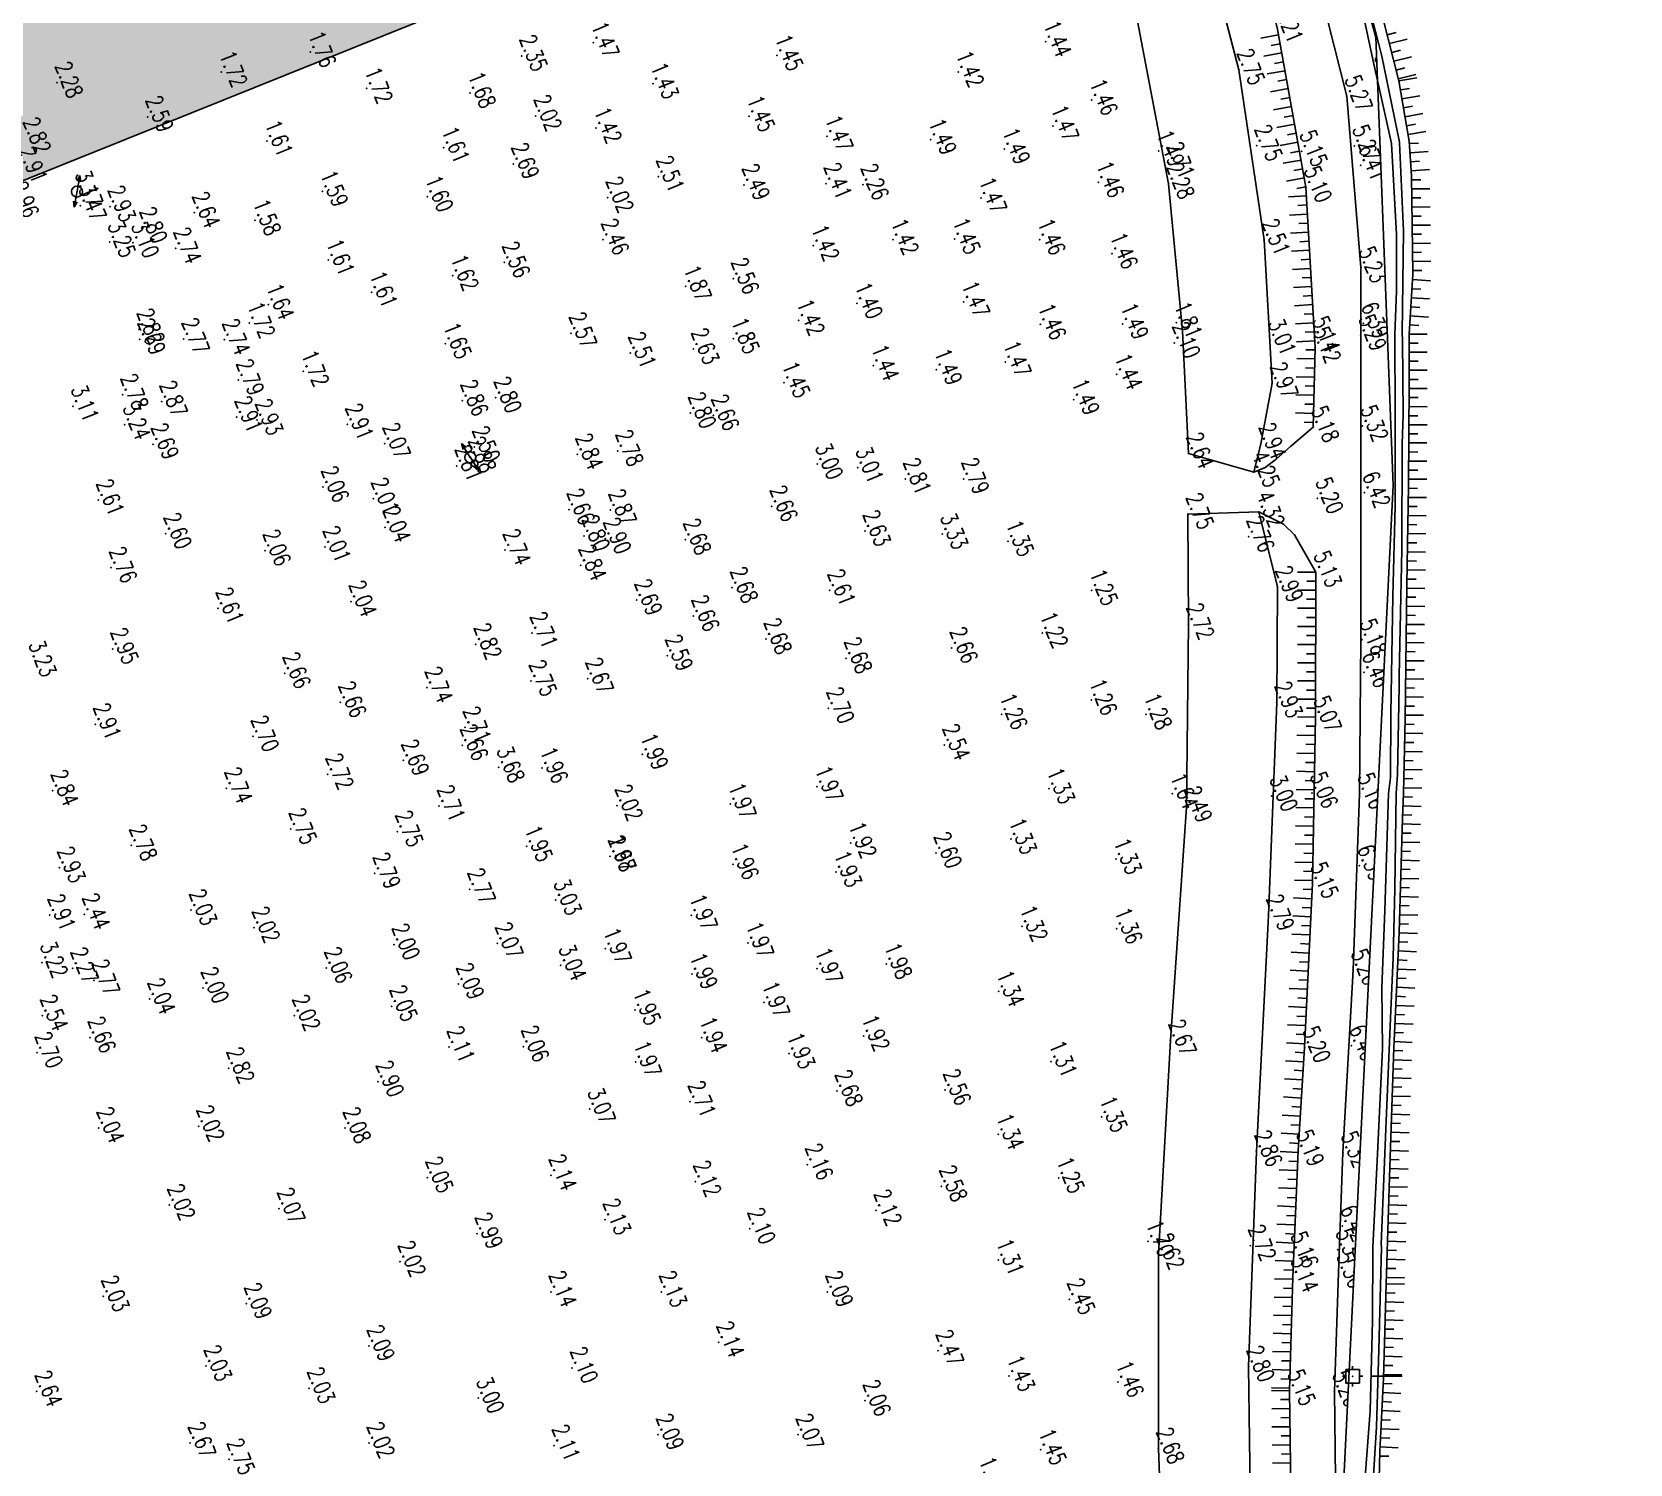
# Model space of a CAD drawing. Header units: millimetres. Extents: x 405522 to 410309, y 2303080 to 2310223.
# Drawn here: x 407305 to 407481.1, y 2306635.5 to 2306793.3 of the extents above; entities that cross this region are included whole.
import ezdxf
from ezdxf.enums import TextEntityAlignment as Align
from ezdxf.xclip import XClip

# ---------------------------------------------------------------- set-up
doc = ezdxf.new("R2010")
doc.units = ezdxf.units.MM
doc.header["$LTSCALE"] = 10
doc.header["$MEASUREMENT"] = 0
doc.header["$XCLIPFRAME"] = 0
doc.layers.get('0').update_dxf_attribs({"linetype": 'CONTINUOUS'})
for name, color, linetype in [('10', 3, 'CONTINUOUS'), ('caodo', 7, 'CONTINUOUS'), ('De', 5, 'CONTINUOUS'), ('Hatch', 8, 'CONTINUOUS'), ('w', 8, 'CONTINUOUS')]:
    doc.layers.add(name, color=color, linetype=linetype)
doc.styles.add('txt', font='romans.shx', dxfattribs={"height": 0.2})

# ---------------------------------------------------------------- blocks, each defined once
blk = doc.blocks.new('20')
at = {"layer": 'caodo', "color": 8, "linetype": 'Continuous'}
for p in [(-271.92, -517.41, -0.56), (-248.62, -517.82, 0.03), (-240.72, -516.38, -0.85), (-220.45, -517.78, -0.87), (-190.85, -516.27, -0.88), (-281.71, -519.59, -0.6), (-200.49, -519.6, -0.9), (-169.54, -519.35, 0.43), (-299.83, -520.77, -0.04), (-265.68, -521.4, -0.6), (-234.15, -520.89, -0.89), (-154.46, -519.71, 4.1), (-254.32, -521.9, -0.64), (-185.76, -522.69, -0.86), (-157.66, -522.28, 2.95), (-289.84, -524.54, 0.27), (-247.05, -524.43, -0.3), (-223.55, -524.5, -0.87), (-240.42, -525.78, -0.9), (-214.94, -526.68, -0.85), (-190.04, -525.56, -0.85), (-276.7, -527.22, -0.71), (-257.21, -527.94, -0.71), (-203.51, -527.04, -0.83), (-195.4, -528.08, -0.83), (-178.4, -528.32, -0.83), (-167.6, -527.73, 0.43), (-162.63, -528.33, 2.83), (-156.81, -527.74, 2.95), (-249.52, -529.72, 0.37), (-177.28, -529.63, 0.39), (-156.13, -529.88, 4.09), (-233.55, -531.14, 0.19), (-215.07, -531.91, 0.09), (-211, -532.02, -0.06), (-185.05, -531.75, -0.86), (-177.3, -531.91, -0.04), (-297.63, -532.78, 0.85), (-270.59, -532.76, -0.73), (-259.01, -533.33, -0.72), (-239.12, -533.44, -0.3), (-224.1, -532.04, 0.17), (-197.99, -533.5, -0.85), (-162.15, -532.29, 2.78), (-297.25, -534.34, 1.15), (-294.01, -534.43, 0.61), (-284.71, -535.11, 0.32), (-290.52, -536.79, 0.48), (-278, -535.93, -0.74), (-294.02, -538.35, 0.93), (-291.44, -538.4, 0.78), (-286.77, -539.04, 0.42), (-239.63, -538.07, 0.14), (-216.45, -538.75, -0.9), (-207.69, -538.08, -0.9), (-200.89, -537.99, -0.87), (-191.52, -538.08, -0.86), (-166.77, -538.1, 0.19), (-269.91, -540.33, -0.71), (-250.54, -540.59, 0.24), (-183.54, -539.6, -0.86), (-256.21, -542.03, -0.7), (-225.29, -542.39, 0.24), (-156.1, -541.16, 2.91), (-265.16, -543.87, -0.71), (-230.53, -543.2, -0.45), (-276.53, -545.22, -0.68), (-211.66, -545.1, -0.92), (-199.88, -544.95, -0.85), (-278.64, -547.25, -0.6), (-218.06, -546.96, -0.9), (-191.45, -547.42, -0.86), (-182.36, -547.37, -0.83), (-176.45, -547.23, -0.51), (-155.83, -547.28, 4.07), (-290.81, -547.97, 0.5), (-290.72, -549.06, 0.37), (-285.87, -549.02, 0.45), (-281.39, -549.11, 0.42), (-257.01, -549.52, -0.67), (-243.17, -548.38, 0.25), (-225.26, -548.97, -0.47), (-176.66, -549.45, -0.22), (-166.1, -549.13, 0.69), (-161.22, -548.84, 2.82), (-156.13, -548.64, 2.97), (-236.63, -550.56, 0.19), (-229.69, -550.14, 0.31), (-161.14, -549.99, 2.8), (-272.69, -552.59, -0.6), (-209.85, -551.95, -0.88), (-202.89, -552.4, -0.83), (-195.29, -551.54, -0.85), (-183.01, -552.93, -0.88), (-279.85, -553.55, 0.47), (-219.68, -553.83, -0.87), (-165.88, -553.9, 0.65), (-298.08, -556.43, 0.79), (-292.61, -555.17, 0.46), (-288.3, -555.93, 0.55), (-255.14, -555.83, 0.54), (-251.46, -555.49, 0.48), (-187.75, -555.72, -0.83), (-292.36, -558.45, 0.92), (-280.02, -557.63, 0.59), (-277.77, -557.94, 0.61), (-267.82, -558.44, 0.59), (-230.03, -557.19, 0.48), (-227.48, -557.44, 0.34), (-161.35, -558.72, 2.86), (-155.93, -558.62, 3), (-289.25, -560.61, 0.37), (-263.71, -560.56, -0.25), (-253.83, -560.93, 0.18), (-242.46, -561.74, 0.52), (-238.03, -561.35, 0.46), (-175.11, -561.63, 0.32), (-167.13, -560.58, 0.62), (-255.76, -563, 0.49), (-254.27, -562.07, 0.56), (-216.03, -562.81, 0.68), (-211.58, -563.21, 0.69), (-167.89, -563.68, 1.93), (-270.5, -565.34, -0.26), (-206.32, -564.45, 0.49), (-199.9, -564.43, 0.47), (-295.28, -566.78, 0.29), (-264.98, -566.62, -0.31), (-160.88, -566.59, 2.88), (-155.7, -565.94, 4.1), (-243.41, -567.81, 0.34), (-238.82, -567.88, 0.55), (-221.04, -567.47, 0.34), (-175.16, -568.31, 0.43), (-167.36, -568.08, 2), (-287.85, -570.48, 0.28), (-263.69, -569.77, -0.28), (-241.74, -570.73, 0.48), (-210.78, -570.19, 0.31), (-202.25, -570.52, 1.01), (-276.91, -572.33, -0.26), (-270.3, -571.94, -0.31), (-250.45, -572.27, 0.42), (-239.39, -571.01, 0.58), (-230.57, -571.12, 0.36), (-194.99, -571.3, -0.97), (-168.47, -570.82, 0.44), (-293.87, -574.23, 0.44), (-242.1, -573.97, 0.52), (-161.07, -574.7, 2.81), (-235.95, -577.79, 0.37), (-225.41, -576.44, 0.36), (-214.66, -576.71, 0.29), (-185.76, -576.7, -1.07), (-165.3, -576.34, 0.67), (-282.1, -578.71, 0.29), (-267.44, -577.95, -0.28), (-229.67, -579.56, 0.34), (-175.11, -580.45, 0.4), (-253.67, -582.65, 0.5), (-247.47, -581.41, 0.39), (-221.69, -582.09, 0.36), (-201.19, -583.07, 0.34), (-191.23, -581.42, -1.1), (-155.99, -582.17, 2.86), (-293.71, -583.17, 0.63), (-232.57, -583.91, 0.27), (-212.84, -584.2, 0.36), (-274.73, -585.85, 0.34), (-241.35, -586.45, 0.35), (-155.75, -585.76, 4.14), (-259.06, -587.44, 0.42), (-247.58, -586.71, 0.43), (-268.59, -589.06, 0.34), (-214.79, -589.71, 0.38), (-185.82, -588.79, -1.06), (-165.38, -589.08, 0.61), (-295.61, -591.47, 0.59), (-254.85, -591.82, 0.39), (-195.71, -590.38, -1.06), (-179.78, -590.38, -1.04), (-161.1, -590.68, 2.75), (-278.22, -592.82, 0.38), (-255.17, -593.79, 0.34), (-235.3, -594.79, -0.33), (-202, -593.76, 0.22), (-269.99, -597, 0.4), (-261.65, -595.46, 0.37), (-251.14, -596.22, 1.36), (-246.36, -596.3, -0.36), (-300.3, -598.8, 0.52), (-281.15, -598.53, 0.42), (-216.04, -598.37, -0.35), (-190.48, -598.58, -0.99), (-257.71, -600.49, 0.39), (-238.1, -600.43, -0.3), (-225.61, -600.25, -0.35), (-176.88, -599.14, -0.68), (-175.32, -600.61, 0.17), (-165.92, -599.39, 0.68), (-161.48, -599.05, 2.74), (-156.24, -599.14, 2.84), (-274.06, -603.03, 0.43), (-262.31, -603.3, 0.43), (-194.68, -604.13, -0.99), (-291.64, -604.83, 0.46), (-248.05, -604.94, -0.37), (-212.33, -604.56, -0.4), (-202.94, -605.66, 0.28), (-299.57, -607.27, 0.61), (-238.86, -606.03, -0.35), (-238.86, -606.03, 0.36), (-225.33, -606.91, -0.36), (-213.97, -607.75, -0.39), (-183.11, -606.34, -0.99), (-156.26, -607.05, 4.07), (-264.8, -607.92, 0.47), (-161.43, -608.98, 2.83), (-254.36, -609.65, 0.45), (-244.86, -610.85, 0.71), (-300.64, -612.51, 0.59), (-296.83, -612.42, 0.12), (-285.05, -611.96, -0.29), (-229.89, -612.52, -0.35), (-166.29, -612.54, 0.47), (-278.11, -613.88, -0.3), (-193.47, -613.75, -1), (-183.02, -613.99, -0.96), (-262.69, -615.75, -0.32), (-251.31, -615.62, -0.25), (-239.37, -616.22, -0.35), (-223.66, -615.57, -0.35), (-301.48, -617.73, 0.9), (-270.14, -618.33, -0.26), (-244.3, -618.05, 0.72), (-208.41, -617.88, -0.34), (-298.12, -618.37, -0.05), (-295.77, -619.7, 0.45), (-255.6, -620.1, -0.23), (-229.85, -618.99, -0.33), (-216.06, -618.41, -0.35), (-156.96, -618.55, 2.94), (-289.63, -621.76, -0.28), (-283.74, -620.54, -0.32), (-196.03, -620.92, -0.98), (-301.47, -623.59, 0.22), (-273.67, -623.59, -0.3), (-262.95, -622.54, -0.27), (-236.13, -622.96, -0.37), (-221.9, -622.13, -0.35), (-296.21, -626, 0.34), (-256.63, -627.05, -0.21), (-248.43, -626.99, -0.26), (-228.78, -626.02, -0.38), (-210.9, -625.82, -0.4), (-177.09, -626.33, 0.35), (-162.3, -627.08, 2.88), (-157.16, -626.91, 4.08), (-302.05, -627.68, 0.38), (-236.04, -628.68, -0.35), (-219.13, -627.76, -0.39), (-190.24, -628.66, -1.01), (-280.92, -629.38, 0.5), (-264.44, -630.85, 0.58), (-213.85, -631.88, 0.36), (-201.93, -631.79, 0.24), (-241.13, -633.86, 0.75), (-230.05, -633.08, 0.39), (-295.24, -635.96, -0.28), (-284.23, -635.78, -0.3), (-184.68, -634.76, -0.97), (-268.08, -635.98, -0.24), (-196.07, -636.68, -0.98), (-167.61, -638.54, 0.54), (-163, -638.49, 2.87), (-158.07, -638.65, 3), (-245.39, -641.18, -0.18), (-217.13, -639.99, -0.16), (-259, -641.43, -0.27), (-229.46, -641.87, -0.2), (-202.34, -642.39, 0.26), (-189.42, -641.48, -1.07), (-287.45, -644.45, -0.3), (-275.35, -644.85, -0.25), (-239.43, -646.06, -0.19), (-209.56, -645.05, -0.2), (-253.54, -647.6, 0.67), (-223.48, -647.07, -0.22), (-158.15, -646.78, 4.1), (-179.55, -648.45, -0.62), (-178.39, -649.88, 0.3), (-168.29, -648.93, 0.4), (-163.63, -649.7, 2.84), (-158.65, -649.37, 2.99), (-262.03, -650.7, -0.3), (-196.07, -650.5, -1.01), (-163.61, -652.39, 2.82), (-158.55, -651.94, 2.98), (-294.72, -654.53, -0.29), (-278.98, -655.34, -0.23), (-245.39, -654.02, -0.18), (-233.23, -654.02, -0.19), (-214.9, -654.02, -0.23), (-188.25, -654.84, 0.13), (-265.45, -659.98, -0.23), (-226.91, -659.58, -0.18), (-202.73, -660.51, 0.15), (-283.42, -662.2, -0.29), (-243.05, -662.4, -0.22), (-168.47, -662.26, 0.48), (-194.89, -663.31, -0.89), (-182.87, -663.95, -0.86), (-302.06, -665, 0.32), (-272.04, -664.64, -0.29), (-253.4, -665.72, 0.68), (-163.95, -664.88, 2.83), (-159.02, -665.01, 2.94), (-210.77, -666.03, -0.26), (-285.17, -670.67, 0.35), (-265.45, -670.67, -0.3), (-245.04, -670.96, -0.21), (-233.57, -669.76, -0.23), (-218.16, -669.76, -0.25), (-280.88, -672.49, 0.43), (-191.41, -671.42, -0.87), (-178.42, -671.29, 0.36)]:
    blk.add_point(p, dxfattribs=at)
at = {"layer": 'caodo', "color": 8, "linetype": 'Continuous', "style": 'txt', "width": 0.75}
for s, p in [('5.21', (-164.81, -514.69, 2.89)), ('1.47', (-240.22, -516.38, -0.85)), ('1.44', (-190.35, -516.27, -0.88)), ('1.76', (-271.42, -517.41, -0.56)), ('2.35', (-248.12, -517.82, 0.03)), ('1.45', (-219.95, -517.78, -0.87)), ('1.72', (-281.21, -519.59, -0.6)), ('1.42', (-199.99, -519.6, -0.9)), ('2.75', (-169.04, -519.35, 0.43)), ('6.42', (-153.96, -519.71, 4.1)), ('2.28', (-299.33, -520.77, -0.04)), ('1.72', (-265.18, -521.4, -0.6)), ('1.43', (-233.65, -520.89, -0.89)), ('1.68', (-253.82, -521.9, -0.64)), ('1.46', (-185.26, -522.69, -0.86)), ('5.27', (-157.16, -522.28, 2.95)), ('2.59', (-289.34, -524.54, 0.27)), ('2.02', (-246.55, -524.43, -0.3)), ('1.45', (-223.05, -524.5, -0.87)), ('2.82', (-302.86, -526.91, 0.5)), ('1.42', (-239.92, -525.78, -0.9)), ('1.47', (-214.44, -526.68, -0.85)), ('1.49', (-203.01, -527.04, -0.83)), ('1.47', (-189.54, -525.56, -0.85)), ('1.61', (-276.2, -527.22, -0.71)), ('1.61', (-256.71, -527.94, -0.71)), ('1.49', (-194.9, -528.08, -0.83)), ('1.49', (-177.9, -528.32, -0.83)), ('2.75', (-167.1, -527.73, 0.43)), ('5.15', (-162.13, -528.33, 2.83)), ('5.27', (-156.31, -527.74, 2.95)), ('2.91', (-303.26, -530.13, 0.59)), ('2.69', (-249.02, -529.72, 0.37)), ('2.71', (-176.78, -529.63, 0.39)), ('6.41', (-155.63, -529.88, 4.09)), ('2.51', (-233.05, -531.14, 0.19)), ('2.49', (-223.6, -532.04, 0.17)), ('2.41', (-214.57, -531.91, 0.09)), ('2.26', (-210.5, -532.02, -0.06)), ('1.46', (-184.55, -531.75, -0.86)), ('2.28', (-176.8, -531.91, -0.04)), ('5.10', (-161.65, -532.29, 2.78)), ('2.96', (-304.18, -533.97, 0.64)), ('3.17', (-297.13, -532.78, 0.85)), ('1.59', (-270.09, -532.76, -0.73)), ('1.60', (-258.51, -533.33, -0.72)), ('2.02', (-238.62, -533.44, -0.3)), ('1.47', (-197.49, -533.5, -0.85)), ('3.47', (-296.75, -534.34, 1.15)), ('2.93', (-293.51, -534.43, 0.61)), ('2.64', (-284.21, -535.11, 0.32)), ('2.80', (-290.02, -536.79, 0.48)), ('1.58', (-277.5, -535.93, -0.74)), ('3.25', (-293.52, -538.35, 0.93)), ('3.10', (-290.94, -538.4, 0.78)), ('2.74', (-286.27, -539.04, 0.42)), ('2.46', (-239.13, -538.07, 0.14)), ('1.42', (-215.95, -538.75, -0.9)), ('1.42', (-207.19, -538.08, -0.9)), ('1.45', (-200.39, -537.99, -0.87)), ('1.46', (-191.02, -538.08, -0.86)), ('2.51', (-166.27, -538.1, 0.19)), ('1.61', (-269.41, -540.33, -0.71)), ('2.56', (-250.04, -540.59, 0.24)), ('1.46', (-183.04, -539.6, -0.86)), ('5.23', (-155.6, -541.16, 2.91)), ('1.62', (-255.71, -542.03, -0.7)), ('2.56', (-224.79, -542.39, 0.24)), ('1.61', (-264.66, -543.87, -0.71)), ('1.87', (-230.03, -543.2, -0.45)), ('1.64', (-276.03, -545.22, -0.68)), ('1.40', (-211.16, -545.1, -0.92)), ('1.47', (-199.38, -544.95, -0.85)), ('2.82', (-290.31, -547.97, 0.5)), ('1.72', (-278.14, -547.25, -0.6)), ('1.42', (-217.56, -546.96, -0.9)), ('1.46', (-190.95, -547.42, -0.86)), ('1.49', (-181.86, -547.37, -0.83)), ('1.81', (-175.95, -547.23, -0.51)), ('6.39', (-155.33, -547.28, 4.07)), ('2.69', (-290.22, -549.06, 0.37)), ('2.77', (-285.37, -549.02, 0.45)), ('2.74', (-280.89, -549.11, 0.42)), ('1.65', (-256.51, -549.52, -0.67)), ('2.57', (-242.67, -548.38, 0.25)), ('1.85', (-224.76, -548.97, -0.47)), ('2.10', (-176.16, -549.45, -0.22)), ('3.01', (-165.6, -549.13, 0.69)), ('5.14', (-160.72, -548.84, 2.82)), ('5.12', (-160.64, -549.99, 2.8)), ('5.29', (-155.63, -548.64, 2.97)), ('2.51', (-236.13, -550.56, 0.19)), ('2.63', (-229.19, -550.14, 0.31)), ('1.47', (-194.79, -551.54, -0.85)), ('2.79', (-279.35, -553.55, 0.47)), ('1.72', (-272.19, -552.59, -0.6)), ('1.44', (-209.35, -551.95, -0.88)), ('1.49', (-202.39, -552.4, -0.83)), ('1.44', (-182.51, -552.93, -0.88)), ('2.78', (-292.11, -555.17, 0.46)), ('1.45', (-219.18, -553.83, -0.87)), ('2.97', (-165.38, -553.9, 0.65)), ('3.11', (-297.58, -556.43, 0.79)), ('2.87', (-287.8, -555.93, 0.55)), ('2.86', (-254.64, -555.83, 0.54)), ('2.80', (-250.96, -555.49, 0.48)), ('1.49', (-187.25, -555.72, -0.83)), ('3.24', (-291.86, -558.45, 0.92)), ('2.91', (-279.52, -557.63, 0.59)), ('2.93', (-277.27, -557.94, 0.61)), ('2.91', (-267.32, -558.44, 0.59)), ('2.80', (-229.53, -557.19, 0.48)), ('2.66', (-226.98, -557.44, 0.34)), ('5.18', (-160.85, -558.72, 2.86)), ('5.32', (-155.43, -558.62, 3)), ('2.69', (-288.75, -560.61, 0.37)), ('2.07', (-263.21, -560.56, -0.25)), ('2.94', (-166.63, -560.58, 0.62)), ('2.88', (-253.77, -562.07, 0.56)), ('2.50', (-253.33, -560.93, 0.18)), ('2.84', (-241.96, -561.74, 0.52)), ('2.78', (-237.53, -561.35, 0.46)), ('2.64', (-174.61, -561.63, 0.32)), ('2.81', (-255.26, -563, 0.49)), ('3.00', (-215.53, -562.81, 0.68)), ('3.01', (-211.08, -563.21, 0.69)), ('4.25', (-167.39, -563.68, 1.93)), ('2.06', (-270, -565.34, -0.26)), ('2.81', (-205.82, -564.45, 0.49)), ('2.79', (-199.4, -564.43, 0.47)), ('2.61', (-294.78, -566.78, 0.29)), ('2.01', (-264.48, -566.62, -0.31)), ('2.66', (-220.54, -567.47, 0.34)), ('5.20', (-160.38, -566.59, 2.88)), ('6.42', (-155.2, -565.94, 4.1)), ('2.66', (-242.91, -567.81, 0.34)), ('2.87', (-238.32, -567.88, 0.55)), ('2.75', (-174.66, -568.31, 0.43)), ('4.32', (-166.86, -568.08, 2)), ('2.60', (-287.35, -570.48, 0.28)), ('2.04', (-263.19, -569.77, -0.28)), ('2.80', (-241.24, -570.73, 0.48)), ('2.90', (-238.89, -571.01, 0.58)), ('2.68', (-230.07, -571.12, 0.36)), ('2.63', (-210.28, -570.19, 0.31)), ('3.33', (-201.75, -570.52, 1.01)), ('2.76', (-167.97, -570.82, 0.44)), ('2.06', (-276.41, -572.33, -0.26)), ('2.01', (-269.8, -571.94, -0.31)), ('2.74', (-249.95, -572.27, 0.42)), ('1.35', (-194.49, -571.3, -0.97)), ('2.76', (-293.37, -574.23, 0.44)), ('2.84', (-241.6, -573.97, 0.52)), ('5.13', (-160.57, -574.7, 2.81)), ('2.68', (-224.91, -576.44, 0.36)), ('2.99', (-164.8, -576.34, 0.67)), ('2.04', (-266.94, -577.95, -0.28)), ('2.69', (-235.45, -577.79, 0.37)), ('2.61', (-214.16, -576.71, 0.29)), ('1.25', (-185.26, -576.7, -1.07)), ('2.61', (-281.6, -578.71, 0.29)), ('2.66', (-229.17, -579.56, 0.34)), ('2.71', (-246.97, -581.41, 0.39)), ('1.22', (-190.73, -581.42, -1.1)), ('2.72', (-174.61, -580.45, 0.4)), ('2.95', (-293.21, -583.17, 0.63)), ('2.82', (-253.17, -582.65, 0.5)), ('2.68', (-221.19, -582.09, 0.36)), ('2.66', (-200.69, -583.07, 0.34)), ('5.18', (-155.49, -582.17, 2.86)), ('3.23', (-302.25, -584.56, 0.91)), ('2.59', (-232.07, -583.91, 0.27)), ('2.68', (-212.34, -584.2, 0.36)), ('2.66', (-274.23, -585.85, 0.34)), ('2.75', (-247.08, -586.71, 0.43)), ('2.67', (-240.85, -586.45, 0.35)), ('6.46', (-155.25, -585.76, 4.14)), ('2.74', (-258.56, -587.44, 0.42)), ('2.66', (-268.09, -589.06, 0.34)), ('2.70', (-214.29, -589.71, 0.38)), ('1.26', (-195.21, -590.38, -1.06)), ('1.26', (-185.32, -588.79, -1.06)), ('1.28', (-179.28, -590.38, -1.04)), ('2.93', (-164.88, -589.08, 0.61)), ('5.07', (-160.6, -590.68, 2.75)), ('2.91', (-295.11, -591.47, 0.59)), ('2.71', (-254.35, -591.82, 0.39)), ('2.70', (-277.72, -592.82, 0.38)), ('2.66', (-254.67, -593.79, 0.34)), ('2.54', (-201.5, -593.76, 0.22)), ('2.69', (-261.15, -595.46, 0.37)), ('1.99', (-234.8, -594.79, -0.33)), ('2.72', (-269.49, -597, 0.4)), ('3.68', (-250.64, -596.22, 1.36)), ('1.96', (-245.86, -596.3, -0.36)), ('2.84', (-299.8, -598.8, 0.52)), ('2.74', (-280.65, -598.53, 0.42)), ('1.97', (-215.54, -598.37, -0.35)), ('1.33', (-189.98, -598.58, -0.99)), ('1.64', (-176.38, -599.14, -0.68)), ('3.00', (-165.42, -599.39, 0.68)), ('5.06', (-160.98, -599.05, 2.74)), ('5.16', (-155.74, -599.14, 2.84)), ('2.71', (-257.21, -600.49, 0.39)), ('2.02', (-237.6, -600.43, -0.3)), ('1.97', (-225.11, -600.25, -0.35)), ('2.49', (-174.82, -600.61, 0.17)), ('2.75', (-273.56, -603.03, 0.43)), ('2.75', (-261.81, -603.3, 0.43)), ('1.92', (-211.83, -604.56, -0.4)), ('1.33', (-194.18, -604.13, -0.99)), ('2.78', (-291.14, -604.83, 0.46)), ('1.95', (-247.55, -604.94, -0.37)), ('2.68', (-238.36, -606.03, 0.36)), ('1.97', (-238.36, -606.03, -0.35)), ('2.60', (-202.44, -605.66, 0.28)), ('1.33', (-182.61, -606.34, -0.99)), ('2.93', (-299.07, -607.27, 0.61)), ('2.79', (-264.3, -607.92, 0.47)), ('1.96', (-224.83, -606.91, -0.36)), ('1.93', (-213.47, -607.75, -0.39)), ('6.39', (-155.76, -607.05, 4.07)), ('2.77', (-253.86, -609.65, 0.45)), ('5.15', (-160.93, -608.98, 2.83)), ('3.03', (-244.36, -610.85, 0.71)), ('2.91', (-300.14, -612.51, 0.59)), ('2.44', (-296.33, -612.42, 0.12)), ('2.03', (-284.55, -611.96, -0.29)), ('1.97', (-229.39, -612.52, -0.35)), ('2.79', (-165.79, -612.54, 0.47)), ('2.02', (-277.61, -613.88, -0.3)), ('1.32', (-192.97, -613.75, -1)), ('1.36', (-182.52, -613.99, -0.96)), ('2.00', (-262.19, -615.75, -0.32)), ('2.07', (-250.81, -615.62, -0.25)), ('1.97', (-238.87, -616.22, -0.35)), ('1.97', (-223.16, -615.57, -0.35)), ('3.22', (-300.98, -617.73, 0.9)), ('2.27', (-297.62, -618.37, -0.05)), ('2.06', (-269.64, -618.33, -0.26)), ('3.04', (-243.8, -618.05, 0.72)), ('1.97', (-215.56, -618.41, -0.35)), ('1.98', (-207.91, -617.88, -0.34)), ('5.26', (-156.46, -618.55, 2.94)), ('2.77', (-295.27, -619.7, 0.45)), ('2.00', (-283.24, -620.54, -0.32)), ('2.09', (-255.1, -620.1, -0.23)), ('1.99', (-229.35, -618.99, -0.33)), ('2.04', (-289.13, -621.76, -0.28)), ('1.97', (-221.4, -622.13, -0.35)), ('1.34', (-195.53, -620.92, -0.98)), ('2.54', (-300.97, -623.59, 0.22)), ('2.02', (-273.17, -623.59, -0.3)), ('2.05', (-262.45, -622.54, -0.27)), ('1.95', (-235.63, -622.96, -0.37)), ('2.66', (-295.71, -626, 0.34)), ('2.11', (-256.13, -627.05, -0.21)), ('2.06', (-247.93, -626.99, -0.26)), ('1.94', (-228.28, -626.02, -0.38)), ('1.92', (-210.4, -625.82, -0.4)), ('2.67', (-176.59, -626.33, 0.35)), ('5.20', (-161.8, -627.08, 2.88)), ('6.40', (-156.66, -626.91, 4.08)), ('2.70', (-301.55, -627.68, 0.38)), ('2.82', (-280.42, -629.38, 0.5)), ('1.97', (-235.54, -628.68, -0.35)), ('1.93', (-218.63, -627.76, -0.39)), ('1.31', (-189.74, -628.66, -1.01)), ('2.90', (-263.94, -630.85, 0.58)), ('2.68', (-213.35, -631.88, 0.36)), ('2.56', (-201.43, -631.79, 0.24)), ('3.07', (-240.63, -633.86, 0.75)), ('2.71', (-229.55, -633.08, 0.39)), ('2.04', (-294.74, -635.96, -0.28)), ('2.02', (-283.73, -635.78, -0.3)), ('2.08', (-267.58, -635.98, -0.24)), ('1.35', (-184.18, -634.76, -0.97)), ('1.34', (-195.57, -636.68, -0.98)), ('2.86', (-167.11, -638.54, 0.54)), ('5.19', (-162.5, -638.49, 2.87)), ('5.32', (-157.57, -638.65, 3)), ('2.05', (-258.5, -641.43, -0.27)), ('2.14', (-244.89, -641.18, -0.18)), ('2.16', (-216.63, -639.99, -0.16)), ('1.25', (-188.92, -641.48, -1.07)), ('2.12', (-228.96, -641.87, -0.2)), ('2.58', (-201.84, -642.39, 0.26)), ('2.02', (-286.95, -644.45, -0.3)), ('2.07', (-274.85, -644.85, -0.25)), ('2.12', (-209.06, -645.05, -0.2)), ('2.13', (-238.93, -646.06, -0.19)), ('6.42', (-157.65, -646.78, 4.1)), ('2.99', (-253.04, -647.6, 0.67)), ('2.10', (-222.98, -647.07, -0.22)), ('1.70', (-179.05, -648.45, -0.62)), ('2.62', (-177.89, -649.88, 0.3)), ('2.72', (-167.79, -648.93, 0.4)), ('5.16', (-163.13, -649.7, 2.84)), ('5.31', (-158.15, -649.37, 2.99)), ('2.02', (-261.53, -650.7, -0.3)), ('1.31', (-195.57, -650.5, -1.01)), ('5.30', (-158.05, -651.94, 2.98)), ('2.14', (-244.89, -654.02, -0.18)), ('2.13', (-232.73, -654.02, -0.19)), ('2.09', (-214.4, -654.02, -0.23)), ('5.14', (-163.11, -652.39, 2.82)), ('2.03', (-294.22, -654.53, -0.29)), ('2.09', (-278.48, -655.34, -0.23)), ('2.45', (-187.75, -654.84, 0.13)), ('2.09', (-264.95, -659.98, -0.23)), ('2.14', (-226.41, -659.58, -0.18)), ('2.47', (-202.23, -660.51, 0.15)), ('2.03', (-282.92, -662.2, -0.29)), ('2.10', (-242.55, -662.4, -0.22)), ('2.80', (-167.97, -662.26, 0.48)), ('1.43', (-194.39, -663.31, -0.89)), ('1.46', (-182.37, -663.95, -0.86)), ('2.64', (-301.56, -665, 0.32)), ('2.03', (-271.54, -664.64, -0.29)), ('3.00', (-252.9, -665.72, 0.68)), ('2.06', (-210.27, -666.03, -0.26)), ('5.15', (-163.45, -664.88, 2.83)), ('5.26', (-158.52, -665.01, 2.94)), ('2.09', (-233.07, -669.76, -0.23)), ('2.07', (-217.66, -669.76, -0.25)), ('2.67', (-284.67, -670.67, 0.35)), ('2.02', (-264.95, -670.67, -0.3)), ('2.11', (-244.54, -670.96, -0.21)), ('1.45', (-190.91, -671.42, -0.87)), ('2.68', (-177.92, -671.29, 0.36)), ('2.75', (-280.38, -672.49, 0.43)), ('1.44', (-197.48, -674.51, -0.88))]:
    blk.add_text(s, height=1.8, rotation=292, dxfattribs=at).set_placement(p, align=Align.CENTER)

msp = doc.modelspace()

# ---------------------------------------------------------------- hatches: boundary and pattern name
at = {"layer": 'Hatch', "linetype": 'Continuous'}
h = msp.add_hatch(dxfattribs=at)
h.set_pattern_fill('GRASS', color=86, scale=5, style=0)
h.set_pattern_definition([(21.91894, (409327.3768, 2306580.525), (1.960165, 4.599756), [0.9375, -6.133568]), (336.91894, (409327.377, 2306580.525), (1.960165, 4.599756), [0.9375, -4.0625]), (66.91894, (409327.377, 2306580.525), (-4.599756, 1.960165), [0.9375, -4.0625])])
h.paths.add_polyline_path([(407419.32, 2306823.32), (407417.92, 2306829.09), (407414.27, 2306845.59), (407414.02, 2306853.53), (407341.32, 2306824.28), (407352.52, 2306796.45)])
h.paths.add_polyline_path([(407352.52, 2306796.45), (407341.32, 2306824.28), (407331.58, 2306820.36), (407342.78, 2306792.53)])
h.paths.add_polyline_path([(407342.78, 2306792.53), (407331.58, 2306820.36), (407179.44, 2306759.14), (407190.64, 2306731.31)])
h.paths.add_polyline_path([(407190.64, 2306731.31), (407179.44, 2306759.14), (407169.7, 2306755.22), (407180.89, 2306727.39)])
h.paths.add_polyline_path([(407180.89, 2306727.39), (407169.7, 2306755.22), (406993.43, 2306684.29), (407004.63, 2306656.46)])

# ---------------------------------------------------------------- linework, layer by layer
at = {"color": 4}
for p, q in [((407450.55, 2306645.91), (407450.55, 2306646.29)), ((407449.8, 2306645.16), (407449.42, 2306645.16)), ((407450.55, 2306644.41), (407450.55, 2306644.04)), ((407451.3, 2306645.16), (407451.67, 2306645.16)), ((407452.72, 2306645.16), (407456.01, 2306645.16))]:
    msp.add_line(p, q, dxfattribs=at)
msp.add_lwpolyline([(407449.8, 2306645.91), (407451.3, 2306645.91), (407451.3, 2306644.41), (407449.8, 2306644.41)], close=True, dxfattribs=at)
msp.add_point((407450.55, 2306645.16), dxfattribs=at)
at = {"layer": '10', "color": 2}
for p, q in [((407310.25, 2306777.48, 3.32), (407309.93, 2306776.89, 3.32)), ((407309.93, 2306775.71, 3.32), (407310.25, 2306777.48, 3.32)), ((407310.25, 2306777.48, 3.32), (407310.34, 2306776.81, 3.32)), ((407309.62, 2306773.99, 3.32), (407309.53, 2306774.66, 3.32)), ((407309.94, 2306775.77, 3.32), (407309.62, 2306773.99, 3.32)), ((407309.62, 2306773.99, 3.32), (407309.94, 2306774.59, 3.32)), ((407353.29, 2306746.42, 2.88), (407352.33, 2306747.95, 2.88)), ((407352.33, 2306747.95, 2.88), (407352.5, 2306747.29, 2.88)), ((407352.33, 2306747.95, 2.88), (407352.85, 2306747.51, 2.88)), ((407353.26, 2306746.47, 2.88), (407354.22, 2306744.94, 2.88)), ((407354.22, 2306744.94, 2.88), (407353.7, 2306745.38, 2.88)), ((407354.22, 2306744.94, 2.88), (407354.05, 2306745.6, 2.88))]:
    msp.add_line(p, q, dxfattribs=at)
for centre in [(407309.93, 2306775.71, 3.32), (407353.29, 2306746.42, 2.88)]:
    msp.add_circle(centre, 0.6, dxfattribs=at)
at = {"layer": 'De'}
msp.add_line((407433.2, 2306828.91), (406994.89, 2306652.54), dxfattribs=at)
at = {"layer": 'De', "color": 8, "linetype": 'Continuous'}
for p, q in [((407442.4, 2306792.97), (407440.43, 2306792.62)), ((407442.58, 2306791.98), (407441.59, 2306791.81)), ((407454.37, 2306792.99), (407455.34, 2306793.23)), ((407454.61, 2306792.02), (407456.55, 2306792.51)), ((407442.75, 2306791), (407440.78, 2306790.65)), ((407442.93, 2306790.02), (407441.95, 2306789.84)), ((407454.86, 2306791.05), (407455.83, 2306791.29)), ((407455.1, 2306790.08), (407457.04, 2306790.57)), ((407443.11, 2306789.03), (407441.14, 2306788.68)), ((407455.35, 2306789.11), (407456.32, 2306789.35)), ((407455.59, 2306788.14), (407457.53, 2306788.63)), ((407455.65, 2306787.9), (407457.62, 2306788.24)), ((407443.46, 2306787.06), (407441.49, 2306786.71)), ((407443.28, 2306788.05), (407442.3, 2306787.87)), ((407455.82, 2306786.91), (407456.81, 2306787.08)), ((407443.81, 2306785.09), (407441.84, 2306784.74)), ((407443.64, 2306786.08), (407442.65, 2306785.9)), ((407455.99, 2306785.93), (407457.96, 2306786.27)), ((407456.16, 2306784.94), (407457.15, 2306785.11)), ((407444.17, 2306783.13), (407442.2, 2306782.77)), ((407443.99, 2306784.11), (407443.01, 2306783.93)), ((407456.33, 2306783.96), (407458.3, 2306784.3)), ((407456.5, 2306782.97), (407457.49, 2306783.14)), ((407444.52, 2306781.16), (407442.55, 2306780.8)), ((407444.34, 2306782.14), (407443.36, 2306781.97)), ((407456.67, 2306781.99), (407458.64, 2306782.33)), ((407444.7, 2306780.17), (407443.71, 2306780)), ((407456.81, 2306781), (407457.81, 2306781.06)), ((407456.88, 2306780), (407458.88, 2306780.13)), ((407444.87, 2306779.19), (407442.9, 2306778.84)), ((407445.05, 2306778.21), (407444.07, 2306778.03)), ((407456.95, 2306779), (407457.94, 2306779.07)), ((407457.01, 2306778.01), (407459.01, 2306778.14)), ((407445.23, 2306777.22), (407443.26, 2306776.87)), ((407445.4, 2306776.24), (407444.42, 2306776.06)), ((407457.06, 2306777.01), (407458.06, 2306777.02)), ((407457.07, 2306776.01), (407459.07, 2306776.03)), ((407445.46, 2306775.24), (407443.47, 2306775.12)), ((407445.52, 2306774.24), (407444.52, 2306774.18)), ((407457.08, 2306775.01), (407458.08, 2306775.02)), ((407445.58, 2306773.24), (407443.58, 2306773.13)), ((407457.09, 2306774.01), (407459.09, 2306774.03)), ((407457.1, 2306773.01), (407458.1, 2306773.02)), ((407445.69, 2306771.25), (407443.7, 2306771.13)), ((407445.64, 2306772.24), (407444.64, 2306772.19)), ((407457.12, 2306772.01), (407459.12, 2306772.03)), ((407457.13, 2306771.01), (407458.13, 2306771.02)), ((407445.81, 2306769.25), (407443.81, 2306769.13)), ((407445.75, 2306770.25), (407444.75, 2306770.19)), ((407457.14, 2306770.01), (407459.14, 2306770.03)), ((407457.15, 2306769.01), (407458.15, 2306769.02)), ((407445.92, 2306767.25), (407443.92, 2306767.14)), ((407445.86, 2306768.25), (407444.87, 2306768.19)), ((407457.16, 2306768.01), (407459.16, 2306768.03)), ((407457.18, 2306767.01), (407458.18, 2306767.02)), ((407446.03, 2306765.25), (407444.04, 2306765.14)), ((407445.98, 2306766.25), (407444.98, 2306766.2)), ((407457.14, 2306766.01), (407459.14, 2306765.89)), ((407446.09, 2306764.26), (407445.09, 2306764.2)), ((407457.02, 2306764.01), (407459.02, 2306763.89)), ((407457.08, 2306765.01), (407458.08, 2306764.95)), ((407446.15, 2306763.26), (407444.15, 2306763.14)), ((407446.21, 2306762.26), (407445.21, 2306762.2)), ((407456.9, 2306762.02), (407458.9, 2306761.89)), ((407456.96, 2306763.01), (407457.96, 2306762.95)), ((407446.26, 2306761.26), (407444.27, 2306761.15)), ((407446.32, 2306760.26), (407445.32, 2306760.21)), ((407456.78, 2306760.02), (407458.78, 2306760.02)), ((407456.84, 2306761.02), (407457.84, 2306760.96)), ((407446.38, 2306759.26), (407444.38, 2306759.15)), ((407446.41, 2306758.27), (407445.41, 2306758.29)), ((407456.78, 2306759.02), (407457.78, 2306759.02)), ((407446.39, 2306757.27), (407444.39, 2306757.31)), ((407456.78, 2306758.02), (407458.78, 2306758.02)), ((407456.78, 2306757.02), (407457.78, 2306757.02)), ((407446.34, 2306755.27), (407444.34, 2306755.31)), ((407446.37, 2306756.27), (407445.37, 2306756.29)), ((407456.78, 2306756.02), (407458.78, 2306756.02)), ((407456.78, 2306755.02), (407457.78, 2306755.02)), ((407446.29, 2306753.27), (407444.29, 2306753.32)), ((407446.32, 2306754.27), (407445.32, 2306754.29)), ((407456.77, 2306753.02), (407457.77, 2306753.01)), ((407456.78, 2306754.02), (407458.78, 2306754.01)), ((407446.25, 2306751.27), (407444.25, 2306751.32)), ((407446.27, 2306752.27), (407445.27, 2306752.29)), ((407456.77, 2306752.02), (407458.77, 2306752.01)), ((407446.22, 2306750.27), (407445.22, 2306750.29)), ((407456.76, 2306751.02), (407457.76, 2306751.01)), ((407456.76, 2306750.02), (407458.76, 2306750.01)), ((407456.75, 2306749.02), (407457.75, 2306749.01)), ((407456.75, 2306748.02), (407458.75, 2306748.01)), ((407456.73, 2306746.02), (407458.73, 2306746.01)), ((407456.74, 2306747.02), (407457.74, 2306747.01)), ((407456.73, 2306745.02), (407457.73, 2306745.01)), ((407456.72, 2306744.02), (407458.72, 2306744.01)), ((407456.72, 2306743.02), (407457.71, 2306743)), ((407456.68, 2306741.02), (407457.68, 2306741)), ((407456.7, 2306742.02), (407458.7, 2306741.99)), ((407456.65, 2306739.02), (407457.65, 2306739)), ((407456.67, 2306740.02), (407458.67, 2306739.99)), ((407456.63, 2306738.02), (407458.63, 2306737.99)), ((407456.6, 2306736.02), (407458.6, 2306735.99)), ((407456.62, 2306737.02), (407457.62, 2306737)), ((407446.49, 2306733.79), (407444.49, 2306733.79)), ((407456.57, 2306734.02), (407458.57, 2306733.99)), ((407456.58, 2306735.02), (407457.58, 2306735)), ((407446.49, 2306731.79), (407444.49, 2306731.79)), ((407446.49, 2306732.79), (407445.49, 2306732.79)), ((407456.53, 2306732.02), (407458.53, 2306731.99)), ((407456.55, 2306733.02), (407457.55, 2306733)), ((407446.48, 2306730.79), (407445.48, 2306730.79)), ((407456.51, 2306730.02), (407458.51, 2306729.99)), ((407456.52, 2306731.02), (407457.52, 2306731.01)), ((407446.48, 2306729.79), (407444.48, 2306729.79)), ((407446.48, 2306728.79), (407445.48, 2306728.79)), ((407456.49, 2306729.02), (407457.49, 2306729.01)), ((407446.48, 2306727.79), (407444.48, 2306727.79)), ((407446.48, 2306726.79), (407445.48, 2306726.79)), ((407456.47, 2306727.02), (407457.47, 2306727.01)), ((407456.48, 2306728.02), (407458.48, 2306727.99)), ((407446.47, 2306725.79), (407444.47, 2306725.79)), ((407446.47, 2306724.79), (407445.47, 2306724.79)), ((407456.44, 2306725.02), (407457.44, 2306725.01)), ((407456.45, 2306726.02), (407458.45, 2306725.99)), ((407446.47, 2306723.79), (407444.47, 2306723.79)), ((407456.41, 2306723.02), (407457.41, 2306723.01)), ((407456.43, 2306724.02), (407458.43, 2306724)), ((407446.47, 2306721.79), (407444.47, 2306721.79)), ((407446.47, 2306722.79), (407445.47, 2306722.79)), ((407456.4, 2306722.02), (407458.4, 2306722)), ((407446.46, 2306719.79), (407444.46, 2306719.79)), ((407446.47, 2306720.79), (407445.47, 2306720.79)), ((407456.37, 2306720.02), (407458.37, 2306720)), ((407456.39, 2306721.02), (407457.39, 2306721.01)), ((407446.46, 2306717.79), (407444.46, 2306717.83)), ((407446.46, 2306718.79), (407445.46, 2306718.79)), ((407456.35, 2306718.02), (407458.35, 2306718)), ((407456.36, 2306719.02), (407457.36, 2306719.01)), ((407446.44, 2306716.79), (407445.44, 2306716.81)), ((407456.31, 2306716.02), (407458.31, 2306715.98)), ((407456.33, 2306717.02), (407457.33, 2306717)), ((407446.42, 2306715.79), (407444.42, 2306715.83)), ((407446.41, 2306714.79), (407445.41, 2306714.81)), ((407456.29, 2306715.02), (407457.29, 2306715)), ((407446.39, 2306713.79), (407444.39, 2306713.83)), ((407446.37, 2306712.79), (407445.37, 2306712.81)), ((407456.24, 2306713.02), (407457.24, 2306713)), ((407456.27, 2306714.02), (407458.26, 2306713.98)), ((407446.35, 2306711.79), (407444.35, 2306711.83)), ((407446.33, 2306710.79), (407445.33, 2306710.81)), ((407456.2, 2306711.02), (407457.2, 2306711)), ((407456.22, 2306712.02), (407458.22, 2306711.98)), ((407446.32, 2306709.79), (407444.32, 2306709.83)), ((407456.15, 2306709.02), (407457.15, 2306708.98)), ((407456.18, 2306710.02), (407458.18, 2306709.98)), ((407446.28, 2306707.79), (407444.28, 2306707.83)), ((407446.3, 2306708.79), (407445.3, 2306708.81)), ((407456.11, 2306708.03), (407458.11, 2306707.94)), ((407446.24, 2306705.79), (407444.24, 2306705.83)), ((407446.26, 2306706.79), (407445.26, 2306706.81)), ((407456.04, 2306706.03), (407458.04, 2306705.97)), ((407456.07, 2306707.03), (407457.07, 2306706.99)), ((407446.21, 2306703.79), (407444.21, 2306703.83)), ((407446.23, 2306704.79), (407445.23, 2306704.81)), ((407455.98, 2306704.03), (407457.98, 2306703.97)), ((407456.01, 2306705.03), (407457.01, 2306705)), ((407446.17, 2306701.79), (407444.17, 2306701.83)), ((407446.19, 2306702.79), (407445.19, 2306702.81)), ((407455.93, 2306702.03), (407457.93, 2306701.97)), ((407455.96, 2306703.03), (407456.95, 2306703)), ((407446.15, 2306700.79), (407445.15, 2306700.81)), ((407455.9, 2306701.03), (407456.9, 2306701)), ((407446.14, 2306699.79), (407444.14, 2306699.83)), ((407446.1, 2306698.79), (407445.1, 2306698.84)), ((407455.84, 2306699.03), (407456.84, 2306699)), ((407455.87, 2306700.03), (407457.87, 2306699.97)), ((407446.05, 2306697.79), (407444.05, 2306697.89)), ((407446, 2306696.8), (407445, 2306696.84)), ((407455.78, 2306697.03), (407456.78, 2306697)), ((407455.81, 2306698.03), (407457.81, 2306697.97)), ((407445.95, 2306695.8), (407443.95, 2306695.89)), ((407445.9, 2306694.8), (407444.9, 2306694.85)), ((407455.73, 2306695.03), (407456.73, 2306695)), ((407455.76, 2306696.03), (407457.76, 2306695.97)), ((407445.86, 2306693.8), (407443.86, 2306693.9)), ((407455.65, 2306693.03), (407456.65, 2306692.99)), ((407455.7, 2306694.03), (407457.7, 2306693.94)), ((407445.76, 2306691.8), (407443.76, 2306691.9)), ((407445.81, 2306692.8), (407444.81, 2306692.85)), ((407455.6, 2306692.03), (407457.6, 2306691.94)), ((407445.66, 2306689.8), (407443.67, 2306689.9)), ((407445.71, 2306690.8), (407444.71, 2306690.85)), ((407455.51, 2306690.04), (407457.51, 2306689.94)), ((407455.56, 2306691.04), (407456.56, 2306690.99)), ((407445.57, 2306687.81), (407443.57, 2306687.9)), ((407445.62, 2306688.81), (407444.62, 2306688.85)), ((407455.42, 2306688.04), (407457.41, 2306687.94)), ((407455.46, 2306689.04), (407456.46, 2306688.99)), ((407445.52, 2306686.81), (407444.52, 2306686.86)), ((407455.32, 2306686.04), (407457.32, 2306685.95)), ((407455.37, 2306687.04), (407456.37, 2306686.99)), ((407445.47, 2306685.81), (407443.47, 2306685.9)), ((407445.42, 2306684.81), (407444.42, 2306684.86)), ((407455.27, 2306685.04), (407456.27, 2306684.99)), ((407445.38, 2306683.81), (407443.38, 2306683.91)), ((407445.33, 2306682.81), (407444.33, 2306682.86)), ((407455.18, 2306683.04), (407456.18, 2306683)), ((407455.23, 2306684.04), (407457.22, 2306683.95)), ((407445.28, 2306681.81), (407443.28, 2306681.91)), ((407445.22, 2306680.82), (407444.23, 2306680.88)), ((407455.09, 2306681.05), (407456.09, 2306681.01)), ((407455.13, 2306682.05), (407457.13, 2306681.95)), ((407445.16, 2306679.82), (407443.17, 2306679.94)), ((407455.02, 2306679.05), (407456.02, 2306679.01)), ((407455.06, 2306680.05), (407457.06, 2306679.98)), ((407445.04, 2306677.82), (407443.04, 2306677.94)), ((407445.1, 2306678.82), (407444.1, 2306678.88)), ((407454.99, 2306678.05), (407456.99, 2306677.98)), ((407444.92, 2306675.82), (407442.92, 2306675.95)), ((407444.98, 2306676.82), (407443.98, 2306676.88)), ((407454.92, 2306676.05), (407456.92, 2306675.98)), ((407454.96, 2306677.05), (407455.96, 2306677.02)), ((407444.79, 2306673.83), (407442.8, 2306673.95)), ((407444.86, 2306674.83), (407443.86, 2306674.89)), ((407454.86, 2306674.05), (407456.86, 2306673.98)), ((407454.89, 2306675.05), (407455.89, 2306675.02)), ((407444.67, 2306671.83), (407442.68, 2306671.95)), ((407444.73, 2306672.83), (407443.74, 2306672.89)), ((407454.79, 2306672.05), (407456.79, 2306671.99)), ((407454.83, 2306673.05), (407455.83, 2306673.02)), ((407444.61, 2306670.83), (407443.61, 2306670.9)), ((407454.76, 2306671.05), (407455.76, 2306671.02)), ((407444.55, 2306669.84), (407442.55, 2306669.92)), ((407444.51, 2306668.84), (407443.51, 2306668.88)), ((407454.69, 2306669.05), (407455.69, 2306669.02)), ((407454.73, 2306670.05), (407456.73, 2306669.99)), ((407444.47, 2306667.84), (407442.47, 2306667.93)), ((407444.42, 2306666.84), (407443.42, 2306666.88)), ((407454.63, 2306667.05), (407455.63, 2306667.02)), ((407454.66, 2306668.05), (407456.66, 2306667.99)), ((407444.38, 2306665.84), (407442.38, 2306665.93)), ((407444.33, 2306664.84), (407443.33, 2306664.88)), ((407454.57, 2306665.05), (407455.56, 2306665.02)), ((407454.6, 2306666.05), (407456.6, 2306665.99)), ((407444.29, 2306663.84), (407442.29, 2306663.93)), ((407454.53, 2306664.06), (407456.53, 2306663.99)), ((407444.2, 2306661.84), (407442.2, 2306661.93)), ((407444.25, 2306662.84), (407443.25, 2306662.89)), ((407454.47, 2306662.06), (407456.47, 2306661.99)), ((407454.5, 2306663.06), (407455.5, 2306663.02)), ((407444.11, 2306659.85), (407442.12, 2306659.93)), ((407444.16, 2306660.84), (407443.16, 2306660.89)), ((407454.41, 2306660.06), (407456.41, 2306659.99)), ((407454.44, 2306661.06), (407455.44, 2306661.03)), ((407444.03, 2306657.85), (407442.03, 2306657.93)), ((407444.07, 2306658.85), (407443.07, 2306658.89)), ((407454.34, 2306658.06), (407456.34, 2306658)), ((407454.38, 2306659.06), (407455.38, 2306659.03)), ((407443.98, 2306656.85), (407442.98, 2306656.89)), ((407454.28, 2306656.06), (407456.28, 2306656)), ((407454.31, 2306657.06), (407455.31, 2306657.03)), ((407443.94, 2306655.85), (407441.94, 2306655.9)), ((407443.92, 2306654.85), (407442.92, 2306654.88)), ((407454.23, 2306654.37), (407455.23, 2306654.34)), ((407454.26, 2306655.37), (407456.26, 2306655.31)), ((407443.89, 2306653.85), (407441.89, 2306653.9)), ((407443.86, 2306652.85), (407442.86, 2306652.88)), ((407454.2, 2306653.37), (407456.2, 2306653.31)), ((407443.83, 2306651.85), (407441.84, 2306651.9)), ((407443.81, 2306650.85), (407442.81, 2306650.88)), ((407454.14, 2306651.37), (407456.14, 2306651.31)), ((407454.17, 2306652.37), (407455.17, 2306652.34)), ((407443.78, 2306649.85), (407441.78, 2306649.91)), ((407454.08, 2306649.37), (407456.08, 2306649.31)), ((407454.11, 2306650.37), (407455.11, 2306650.34)), ((407443.73, 2306647.85), (407441.73, 2306647.91)), ((407443.75, 2306648.85), (407442.75, 2306648.88)), ((407454.02, 2306647.37), (407456.02, 2306647.31)), ((407454.05, 2306648.37), (407455.05, 2306648.34)), ((407443.67, 2306645.85), (407441.67, 2306645.91)), ((407443.7, 2306646.85), (407442.7, 2306646.88)), ((407453.99, 2306646.37), (407454.99, 2306646.34)), ((407443.62, 2306643.85), (407441.62, 2306643.91)), ((407443.64, 2306644.85), (407442.64, 2306644.88)), ((407453.92, 2306644.38), (407454.92, 2306644.33)), ((407453.96, 2306645.37), (407455.96, 2306645.31)), ((407443.61, 2306643.61), (407441.61, 2306643.58)), ((407443.62, 2306642.61), (407442.62, 2306642.6)), ((407453.83, 2306642.38), (407454.83, 2306642.33)), ((407453.88, 2306643.38), (407455.87, 2306643.28)), ((407443.64, 2306641.61), (407441.64, 2306641.58)), ((407443.65, 2306640.61), (407442.65, 2306640.6)), ((407453.73, 2306640.38), (407454.73, 2306640.33)), ((407453.78, 2306641.38), (407455.78, 2306641.28)), ((407443.66, 2306639.61), (407441.66, 2306639.58)), ((407443.68, 2306638.61), (407442.68, 2306638.6)), ((407453.69, 2306639.38), (407455.69, 2306639.29)), ((407443.69, 2306637.61), (407441.69, 2306637.58)), ((407453.59, 2306637.38), (407455.59, 2306637.29)), ((407453.64, 2306638.38), (407454.64, 2306638.33)), ((407443.72, 2306635.61), (407441.72, 2306635.58)), ((407443.7, 2306636.61), (407442.7, 2306636.6)), ((407453.56, 2306636.38), (407454.56, 2306636.36))]:
    msp.add_line(p, q, dxfattribs=at)
at = {"layer": 'De'}
for points in [[(407439.67, 2306744.81), (407440.43, 2306747.91), (407441.68, 2306754.59), (407440.79, 2306770.39), (407438.02, 2306789.14), (407433.15, 2306807.79), (407429.38, 2306823.49), (407423.1, 2306856.46), (407426.12, 2306868.52), (407432.25, 2306880.59), (407439.28, 2306890.89), (407447, 2306901.63), (407453.94, 2306910.6), (407463.03, 2306921.64), (407471.61, 2306932.09), (407482.24, 2306944.95)], [(407486.09, 2306941.82), (407475.68, 2306929.16), (407465.05, 2306916.56), (407454.77, 2306903.5), (407445.59, 2306891.21), (407439.48, 2306882.47), (407435.09, 2306875.04), (407430.81, 2306867.22), (407428.57, 2306859.43), (407428.07, 2306855.29), (407429.17, 2306847.02), (407432.44, 2306831.87), (407437.49, 2306812.34), (407442.25, 2306793.8), (407445.41, 2306776.2), (407446.42, 2306758.5), (407446.21, 2306749.77)], [(407445.07, 2306805.41), (407449.9, 2306786.21), (407451.46, 2306767.33), (407451.46, 2306749.87), (407451.46, 2306726.32), (407451.32, 2306709.35), (407450.6, 2306689.94), (407449.49, 2306669.84), (407449.01, 2306656.55), (407448.54, 2306643.48), (407448.69, 2306630.69)], [(407426.54, 2306796.03), (407430.26, 2306776.58), (407431.8, 2306760.37), (407432.45, 2306746.86)], [(407432.45, 2306746.86), (407439.67, 2306744.81), (407440.92, 2306745.32), (407442.14, 2306746.23), (407443.69, 2306747.62), (407446.21, 2306749.77)], [(407432.4, 2306740.18), (407440.2, 2306740.41), (407442.92, 2306739.05), (407444.16, 2306737.88), (407446.49, 2306733.79)], [(407442.26, 2306732.15), (407440.2, 2306740.41)], [(407446.49, 2306733.79), (407446.46, 2306717.81), (407446.13, 2306699.51), (407445.26, 2306681.41), (407444.56, 2306670), (407443.95, 2306656.1), (407443.61, 2306643.61), (407443.79, 2306630.02)], [(407439.3, 2306630.09), (407439.09, 2306646.23), (407439.95, 2306669.95), (407441.27, 2306695.95), (407442.18, 2306719.41), (407442.26, 2306732.15)]]:
    msp.add_lwpolyline(points, dxfattribs=at)
at = {"layer": 'De', "linetype": 'Continuous', "flags": 128}
for points in [[(407450.93, 2306801.69), (407453.79, 2306790.62), (407455.71, 2306781.16), (407455.72, 2306781.08), (407456.15, 2306771.4), (407456.02, 2306760.08), (407456.04, 2306759.36), (407456.14, 2306751.1), (407456, 2306747.91), (407455.99, 2306736.29), (407455.69, 2306722.36), (407455.69, 2306721.21), (407455.5, 2306711.48), (407455.37, 2306709.41), (407455.19, 2306698.89), (407455.02, 2306691.28), (407454.77, 2306685.48), (407454.21, 2306672.42), (407453.71, 2306659.69), (407453.75, 2306659.38), (407453.46, 2306648.09), (407453.17, 2306639.59), (407452.74, 2306632.46)], [(407451.23, 2306797.5), (407452.86, 2306789.93), (407454.84, 2306781), (407455.39, 2306771), (407455.39, 2306764.74), (407455.21, 2306760), (407455.26, 2306751.13), (407455.25, 2306741.1), (407454.97, 2306731.12), (407454.76, 2306718.15), (407454.73, 2306711.16), (407454.5, 2306709.38), (407454.1, 2306696.51), (407453.78, 2306687.97), (407453.83, 2306681.24), (407453.29, 2306669.67), (407452.77, 2306659.36), (407452.76, 2306651.3), (407452.5, 2306641.34), (407451.8, 2306632.12)], [(407453.3, 2306797.22), (407455.65, 2306787.9), (407456.8, 2306781.26), (407457.05, 2306777.44), (407457.18, 2306766.61), (407456.78, 2306760.02), (407456.78, 2306754.52), (407456.72, 2306743.32), (407456.54, 2306732.43), (407456.34, 2306717.63), (407456.17, 2306709.41), (407456.06, 2306706.72), (407455.7, 2306694.06), (407455.1, 2306681.36), (407454.63, 2306667.1), (407454.26, 2306655.37), (407453.95, 2306644.95), (407453.57, 2306636.88), (407453.46, 2306632.37)], [(407426.91, 2306602.8), (407429.94, 2306616.29), (407429.14, 2306637.2), (407429.17, 2306658.61), (407430.47, 2306682.16), (407432.24, 2306707.88), (407432.45, 2306728.04), (407432.4, 2306740.18)]]:
    msp.add_lwpolyline(points, dxfattribs=at)
at = {"layer": 'w', "linetype": 'Continuous', "flags": 128}
msp.add_lwpolyline([(407562.69, 2307896.79), (406849.73, 2307361.44), (406257.95, 2306646.58), (407447.32, 2306519.43), (407449.19, 2306625.75), (407455.01, 2306743.35), (407453.1, 2306792.72), (407442.99, 2306828.78), (407437.71, 2306851.02), (407440.73, 2306866.47), (407480.78, 2306919.05), (407501.51, 2306946.64)], dxfattribs=at)

# ---------------------------------------------------------------- block references
at = {"layer": 'caodo', "linetype": 'Continuous'}
ref = msp.add_blockref('20', (407607.56, 2307308.49, 2.32), dxfattribs=at)
XClip(ref).set_block_clipping_path([(-1349.6056714252, -661.9058657554), (-160.2432635269, -789.0626177704), (-158.37, -682.7400000002), (-152.5537012776, -565.1435954412), (-154.4567852021, -515.7710593813), (-164.5656294519, -479.7079773764), (-169.8483049072, -457.4688106682), (-166.8279659872, -442.0162156662), (-126.7827336918, -389.4443280851), (-106.0518872158, -361.8542004311), (-63.7794437606, -462.4105278351), (-33.4664476524, -538.7088304474), (-26.8309580461, -536.6440252331), (-14.1947287806, -530.290072049), (2.8735610212, -522.7809317391), (21.7790860042, -516.4300709004), (33.4963699727, -516.3916891841), (41.8323397201, -526.5245847343), (49.3870018656, -538.8965703272), (57.5814736318, -547.8425059784), (240.790552864, -478.5933098081), (312.7168333768, -453.5233669193), (469.9752955258, -835.1642690971), (381.01757411, -875.9365015272), (340.0535600581, -891.0018749475), (281.9833174138, -920.0360526661), (270.299792853, -925.8934261841), (259.6497187838, -926.485182072), (238.1363249943, -935.8876169724), (231.3903178959, -941.3565830942), (234.2801903864, -952.6351198461), (233.349513785, -963.7375780144), (228.571532146, -974.9643217223), (217.3702047821, -983.9257580563), (203.9138266848, -988.0474594873), (188.6712767056, -983.9718116582), (177.3884057824, -980.8930276111), (171.5204358988, -984.3872820092), (-73.6457281185, -1086.5773775354), (-160.7232604475, -789.403599048), (-175.8663177838, -787.8968891632), (-1242.6150691518, -731.5018647434), (-1048.644501777, -1275.3187000523), (-581.3011768161, -1893.663355621), (45.2581508098, -1711.1176481554), (672.5305126871, -1468.6534206932), (1174.4624007965, -665.2848953921), (720.1397881705, 463.7992460099), (-44.8650585066, 588.3045099438), (-757.8349164568, 52.9536143756)])

doc.saveas('drawing.dxf')
